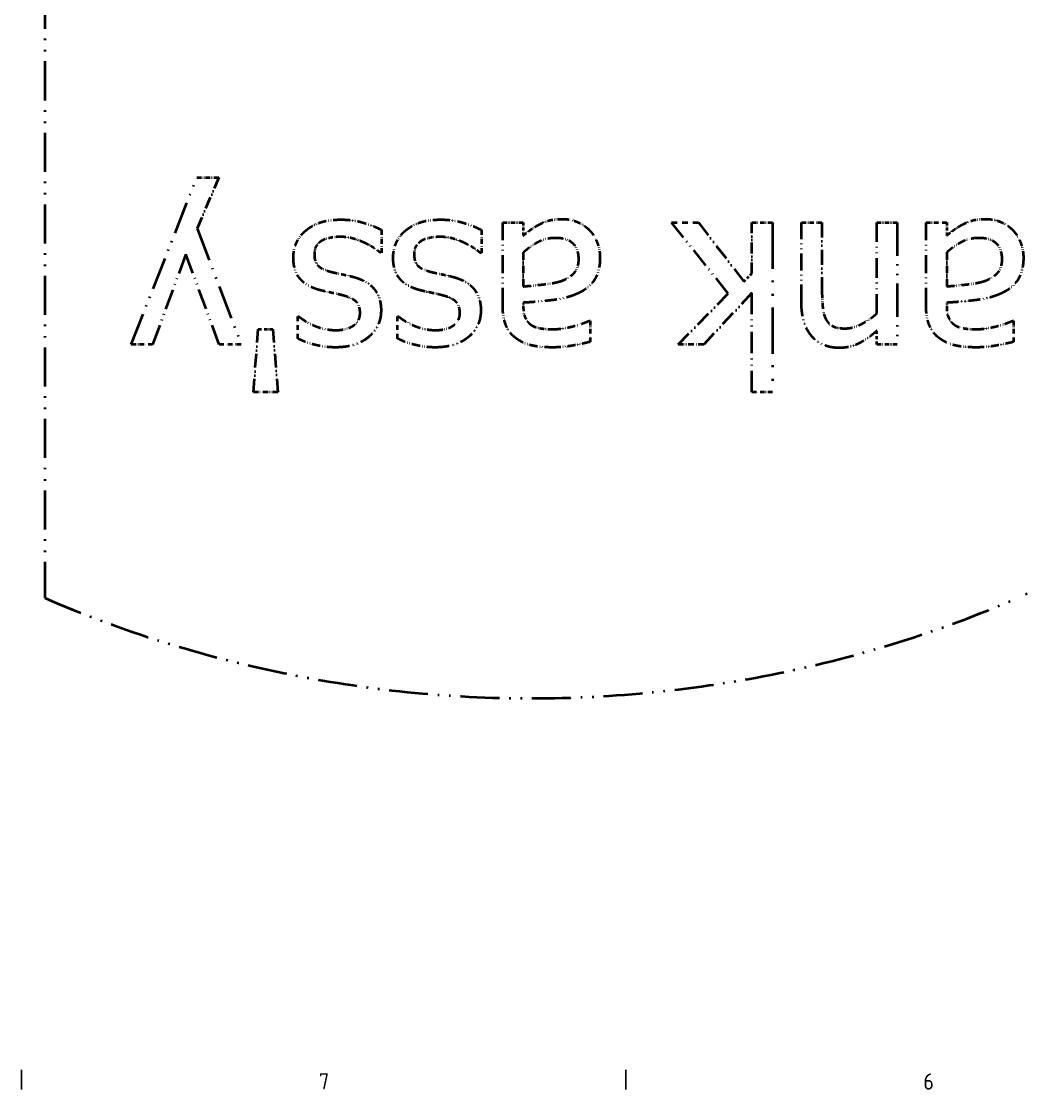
# Model space of a CAD drawing. Header units: millimetres. Extents: x 0 to 11890, y 0 to 8410.
# Drawn here: x 6688 to 7924, y 176 to 1490 of the extents above; entities that cross this region are included whole.
import ezdxf

# ---------------------------------------------------------------- set-up
doc = ezdxf.new("R2010")
doc.units = ezdxf.units.MM
doc.header["$LTSCALE"] = 10
doc.linetypes.add('DASH_DOUBLE_DOT', pattern=[0.4398, 0.24, -0.06, 0.0098, -0.06, 0.01, -0.06])
doc.layers.get('0').update_dxf_attribs({"color": 3, "lineweight": 25})
doc.layers.add('가시적인 것(ISO)', color=3, linetype='Continuous', lineweight=40)
doc.layers.add('경계(ISO)', color=7, linetype='Continuous', lineweight=25)
doc.styles.add('문자 텍스트_PSTEK_POSCO', font='isocp.shx')

# ---------------------------------------------------------------- blocks, each defined once
blk = doc.blocks.new('경계 Default Border')
at = {"layer": '경계(ISO)'}
for p, q in [((668.81, 20), (668.81, 17.6)), ((743.12, 20), (743.12, 17.6))]:
    blk.add_line(p, q, dxfattribs=at)
at = {"layer": '경계(ISO)', "color": 2, "char_height": 2, "attachment_point": 7, "style": '문자 텍스트_PSTEK_POSCO'}
for s, insert in [('7', (705.4, 17.6)), ('6', (779.71, 17.58))]:
    blk.add_mtext(s, dxfattribs=dict(at, insert=insert))

msp = doc.modelspace()

# ---------------------------------------------------------------- linework, layer by layer
at = {"layer": '가시적인 것(ISO)', "color": 6, "linetype": 'DASH_DOUBLE_DOT', "ltscale": 20.004547}
msp.add_line((6716.826, 2144.597), (6716.826, 780.67), dxfattribs=at)
at = {"layer": '가시적인 것(ISO)', "color": 6, "linetype": 'DASH_DOUBLE_DOT', "ltscale": 16.722855}
msp.add_line((6823.222, 1092.411), (6903.936, 1297.76), dxfattribs=at)
at = {"layer": '가시적인 것(ISO)', "color": 6, "linetype": 'DASH_DOUBLE_DOT', "ltscale": 2.422838}
for p, q in [((6903.936, 1297.76), (6931.002, 1297.76)), ((7028.085, 1099.704), (7028.085, 1126.771)), ((7150.775, 1099.704), (7150.775, 1126.771))]:
    msp.add_line(p, q, dxfattribs=at)
at = {"layer": '가시적인 것(ISO)', "color": 6, "linetype": 'DASH_DOUBLE_DOT', "ltscale": 6.096142}
msp.add_line((6931.002, 1297.76), (6904.098, 1235.199), dxfattribs=at)
at = {"layer": '가시적인 것(ISO)', "color": 6, "linetype": 'DASH_DOUBLE_DOT', "ltscale": 2.263244}
for p, q in [((7279.949, 1242.492), (7305.232, 1242.492)), ((7586.432, 1242.492), (7611.715, 1242.492)), ((7647.209, 1242.492), (7672.493, 1242.492)), ((7739.754, 1242.492), (7765.038, 1242.492)), ((7800.532, 1242.492), (7825.816, 1242.492)), ((7765.038, 1092.411), (7739.754, 1092.411)), ((7611.715, 1033.578), (7586.432, 1033.578))]:
    msp.add_line(p, q, dxfattribs=at)
at = {"layer": '가시적인 것(ISO)', "color": 6, "linetype": 'DASH_DOUBLE_DOT', "ltscale": 9.183852}
for p, q in [((7279.949, 1139.899), (7279.949, 1242.492)), ((7800.532, 1139.899), (7800.532, 1242.492))]:
    msp.add_line(p, q, dxfattribs=at)
at = {"layer": '가시적인 것(ISO)', "color": 6, "linetype": 'DASH_DOUBLE_DOT', "ltscale": 1.421744}
for p, q in [((7305.232, 1242.492), (7305.232, 1226.609)), ((7825.816, 1242.492), (7825.816, 1226.609))]:
    msp.add_line(p, q, dxfattribs=at)
at = {"layer": '가시적인 것(ISO)', "color": 6, "linetype": 'DASH_DOUBLE_DOT', "ltscale": 10.012756}
msp.add_line((7557.258, 1155.134), (7487.404, 1242.492), dxfattribs=at)
at = {"layer": '가시적인 것(ISO)', "color": 6, "linetype": 'DASH_DOUBLE_DOT', "ltscale": 2.974166}
msp.add_line((7487.404, 1242.492), (7520.629, 1242.492), dxfattribs=at)
at = {"layer": '가시적인 것(ISO)', "color": 6, "linetype": 'DASH_DOUBLE_DOT', "ltscale": 8.183388}
msp.add_line((7520.629, 1242.492), (7576.383, 1170.045), dxfattribs=at)
at = {"layer": '가시적인 것(ISO)', "color": 6, "linetype": 'DASH_DOUBLE_DOT', "ltscale": 5.614733}
msp.add_line((7586.432, 1179.769), (7586.432, 1242.492), dxfattribs=at)
at = {"layer": '가시적인 것(ISO)', "color": 6, "linetype": 'DASH_DOUBLE_DOT', "ltscale": 23.751034}
msp.add_line((7611.715, 1242.492), (7611.715, 1033.578), dxfattribs=at)
at = {"layer": '가시적인 것(ISO)', "color": 6, "linetype": 'DASH_DOUBLE_DOT', "ltscale": 8.719577}
msp.add_line((7647.209, 1145.085), (7647.209, 1242.492), dxfattribs=at)
at = {"layer": '가시적인 것(ISO)', "color": 6, "linetype": 'DASH_DOUBLE_DOT', "ltscale": 7.660448}
msp.add_line((7672.493, 1242.492), (7672.493, 1156.917), dxfattribs=at)
at = {"layer": '가시적인 것(ISO)', "color": 6, "linetype": 'DASH_DOUBLE_DOT', "ltscale": 10.03986}
msp.add_line((7739.754, 1130.337), (7739.754, 1242.492), dxfattribs=at)
at = {"layer": '가시적인 것(ISO)', "color": 6, "linetype": 'DASH_DOUBLE_DOT', "ltscale": 17.06242}
msp.add_line((7765.038, 1242.492), (7765.038, 1092.411), dxfattribs=at)
at = {"layer": '가시적인 것(ISO)', "color": 6, "linetype": 'DASH_DOUBLE_DOT', "ltscale": 17.373783}
msp.add_line((6904.098, 1235.199), (6958.555, 1092.411), dxfattribs=at)
at = {"layer": '가시적인 것(ISO)', "color": 6, "linetype": 'DASH_DOUBLE_DOT', "ltscale": 2.538907}
for p, q in [((7131.002, 1233.416), (7131.002, 1205.053)), ((7253.692, 1233.416), (7253.692, 1205.053))]:
    msp.add_line(p, q, dxfattribs=at)
at = {"layer": '가시적인 것(ISO)', "color": 6, "linetype": 'DASH_DOUBLE_DOT', "ltscale": 10.603106}
msp.add_line((6890.321, 1203.594), (6849.479, 1092.411), dxfattribs=at)
at = {"layer": '가시적인 것(ISO)', "color": 6, "linetype": 'DASH_DOUBLE_DOT', "ltscale": 10.608117}
msp.add_line((6931.326, 1092.411), (6890.321, 1203.594), dxfattribs=at)
at = {"layer": '가시적인 것(ISO)', "color": 6, "linetype": 'DASH_DOUBLE_DOT', "ltscale": 0.115969}
for p, q in [((7131.002, 1205.053), (7129.705, 1205.053)), ((7253.692, 1205.053), (7252.396, 1205.053)), ((7028.085, 1126.771), (7029.381, 1126.771)), ((7150.775, 1126.771), (7152.072, 1126.771))]:
    msp.add_line(p, q, dxfattribs=at)
at = {"layer": '가시적인 것(ISO)', "color": 6, "linetype": 'DASH_DOUBLE_DOT', "ltscale": 3.728614}
for p, q in [((7305.232, 1205.539), (7305.232, 1163.886)), ((7825.816, 1205.539), (7825.816, 1163.886))]:
    msp.add_line(p, q, dxfattribs=at)
at = {"layer": '가시적인 것(ISO)', "color": 6, "linetype": 'DASH_DOUBLE_DOT', "ltscale": 1.251683}
msp.add_line((7576.383, 1170.045), (7586.432, 1179.769), dxfattribs=at)
at = {"layer": '가시적인 것(ISO)', "color": 6, "linetype": 'DASH_DOUBLE_DOT', "ltscale": 0.435158}
for p, q in [((7305.232, 1143.789), (7305.232, 1138.926)), ((7825.816, 1143.789), (7825.816, 1138.926))]:
    msp.add_line(p, q, dxfattribs=at)
at = {"layer": '가시적인 것(ISO)', "color": 6, "linetype": 'DASH_DOUBLE_DOT', "ltscale": 7.868987}
msp.add_line((7495.67, 1092.411), (7557.258, 1155.134), dxfattribs=at)
at = {"layer": '가시적인 것(ISO)', "color": 6, "linetype": 'DASH_DOUBLE_DOT', "ltscale": 7.770302}
msp.add_line((7586.432, 1155.782), (7527.112, 1092.411), dxfattribs=at)
at = {"layer": '가시적인 것(ISO)', "color": 6, "linetype": 'DASH_DOUBLE_DOT', "ltscale": 10.939394}
msp.add_line((7586.432, 1033.578), (7586.432, 1155.782), dxfattribs=at)
at = {"layer": '가시적인 것(ISO)', "color": 6, "linetype": 'DASH_DOUBLE_DOT', "ltscale": 0.130478}
for p, q in [((7385.945, 1121.422), (7387.404, 1121.422)), ((7906.529, 1121.422), (7907.987, 1121.422))]:
    msp.add_line(p, q, dxfattribs=at)
at = {"layer": '가시적인 것(ISO)', "color": 6, "linetype": 'DASH_DOUBLE_DOT', "ltscale": 2.306769}
for p, q in [((7387.404, 1121.422), (7387.404, 1095.653)), ((7907.987, 1121.422), (7907.987, 1095.653))]:
    msp.add_line(p, q, dxfattribs=at)
at = {"layer": '가시적인 것(ISO)', "color": 6, "linetype": 'DASH_DOUBLE_DOT', "ltscale": 6.983593}
for p, q in [((6973.466, 1033.578), (6979.3, 1111.374)), ((6997.453, 1111.374), (7003.287, 1033.578))]:
    msp.add_line(p, q, dxfattribs=at)
at = {"layer": '가시적인 것(ISO)', "color": 6, "linetype": 'DASH_DOUBLE_DOT', "ltscale": 1.624865}
msp.add_line((6979.3, 1111.374), (6997.453, 1111.374), dxfattribs=at)
at = {"layer": '가시적인 것(ISO)', "color": 6, "linetype": 'DASH_DOUBLE_DOT', "ltscale": 1.494287}
msp.add_line((7739.754, 1092.411), (7739.754, 1109.105), dxfattribs=at)
at = {"layer": '가시적인 것(ISO)', "color": 6, "linetype": 'DASH_DOUBLE_DOT', "ltscale": 2.350295}
msp.add_line((6849.479, 1092.411), (6823.222, 1092.411), dxfattribs=at)
at = {"layer": '가시적인 것(ISO)', "color": 6, "linetype": 'DASH_DOUBLE_DOT', "ltscale": 2.437347}
msp.add_line((6958.555, 1092.411), (6931.326, 1092.411), dxfattribs=at)
at = {"layer": '가시적인 것(ISO)', "color": 6, "linetype": 'DASH_DOUBLE_DOT', "ltscale": 2.814571}
msp.add_line((7527.112, 1092.411), (7495.67, 1092.411), dxfattribs=at)
at = {"layer": '가시적인 것(ISO)', "color": 6, "linetype": 'DASH_DOUBLE_DOT', "ltscale": 2.669485}
msp.add_line((7003.287, 1033.578), (6973.466, 1033.578), dxfattribs=at)
at = {"layer": '가시적인 것(ISO)', "color": 6, "linetype": 'DASH_DOUBLE_DOT', "ltscale": 20.004547}
for centre, start, end in [((8511.426, -606.867), 66.677979, 113.322021), ((7315.026, 2168.206), 246.677979, 293.322021)]:
    msp.add_arc(centre, 1510.993, start, end, dxfattribs=at)
at = {"layer": '가시적인 것(ISO)', "color": 6, "linetype": 'DASH_DOUBLE_DOT', "ltscale": 4.181434}
for points in [[(7037.647, 1232.443), (7045.589, 1239.089), (7065.848, 1246.058), (7081.245, 1246.058)], [(7160.338, 1232.443), (7168.279, 1239.089), (7188.538, 1246.058), (7203.936, 1246.058)]]:
    msp.add_open_spline(points, degree=2, dxfattribs=at)
at = {"layer": '가시적인 것(ISO)', "color": 6, "linetype": 'DASH_DOUBLE_DOT', "ltscale": 4.639655}
for points in [[(7081.245, 1246.058), (7096.318, 1246.058), (7122.412, 1237.954), (7131.002, 1233.416)], [(7203.936, 1246.058), (7219.009, 1246.058), (7245.103, 1237.954), (7253.692, 1233.416)]]:
    msp.add_open_spline(points, degree=2, dxfattribs=at)
at = {"layer": '가시적인 것(ISO)', "color": 6, "linetype": 'DASH_DOUBLE_DOT', "ltscale": 2.00368}
for points in [[(7305.232, 1226.609), (7308.312, 1228.878), (7318.684, 1236.982), (7323.547, 1239.413)], [(7825.816, 1226.609), (7828.895, 1228.878), (7839.268, 1236.982), (7844.13, 1239.413)]]:
    msp.add_open_spline(points, degree=2, dxfattribs=at)
at = {"layer": '가시적인 것(ISO)', "color": 6, "linetype": 'DASH_DOUBLE_DOT', "ltscale": 2.841731}
for points in [[(7323.547, 1239.413), (7330.192, 1242.978), (7342.671, 1246.706), (7354.017, 1246.706)], [(7844.13, 1239.413), (7850.775, 1242.978), (7863.255, 1246.706), (7874.6, 1246.706)]]:
    msp.add_open_spline(points, degree=2, dxfattribs=at)
at = {"layer": '가시적인 것(ISO)', "color": 6, "linetype": 'DASH_DOUBLE_DOT', "ltscale": 3.204984}
for points in [[(7354.017, 1246.706), (7363.255, 1246.706), (7379.949, 1239.737), (7386.269, 1233.416)], [(7874.6, 1246.706), (7883.838, 1246.706), (7900.532, 1239.737), (7906.853, 1233.416)]]:
    msp.add_open_spline(points, degree=2, dxfattribs=at)
at = {"layer": '가시적인 것(ISO)', "color": 6, "linetype": 'DASH_DOUBLE_DOT', "ltscale": 3.374239}
for points in [[(7022.574, 1199.218), (7022.574, 1208.943), (7030.192, 1226.123), (7037.647, 1232.443)], [(7145.265, 1199.218), (7145.265, 1208.943), (7152.882, 1226.123), (7160.338, 1232.443)]]:
    msp.add_open_spline(points, degree=2, dxfattribs=at)
at = {"layer": '가시적인 것(ISO)', "color": 6, "linetype": 'DASH_DOUBLE_DOT', "ltscale": 2.131783}
for points in [[(7080.273, 1224.826), (7074.276, 1224.826), (7060.5, 1222.071), (7057.258, 1219.802)], [(7202.963, 1224.826), (7196.966, 1224.826), (7183.19, 1222.071), (7179.949, 1219.802)]]:
    msp.add_open_spline(points, degree=2, dxfattribs=at)
at = {"layer": '가시적인 것(ISO)', "color": 6, "linetype": 'DASH_DOUBLE_DOT', "ltscale": 2.807079}
for points in [[(7110.419, 1217.208), (7104.098, 1220.288), (7088.538, 1224.826), (7080.273, 1224.826)], [(7233.109, 1217.208), (7226.788, 1220.288), (7211.229, 1224.826), (7202.963, 1224.826)]]:
    msp.add_open_spline(points, degree=2, dxfattribs=at)
at = {"layer": '가시적인 것(ISO)', "color": 6, "linetype": 'DASH_DOUBLE_DOT', "ltscale": 3.992432}
for points in [[(7344.94, 1223.367), (7333.109, 1223.367), (7313.66, 1213.157), (7305.232, 1205.539)], [(7865.524, 1223.367), (7853.692, 1223.367), (7834.244, 1213.157), (7825.816, 1205.539)]]:
    msp.add_open_spline(points, degree=2, dxfattribs=at)
at = {"layer": '가시적인 것(ISO)', "color": 6, "linetype": 'DASH_DOUBLE_DOT', "ltscale": 3.959266}
for points in [[(7373.466, 1197.273), (7373.466, 1210.239), (7358.879, 1223.367), (7344.94, 1223.367)], [(7894.049, 1197.273), (7894.049, 1210.239), (7879.462, 1223.367), (7865.524, 1223.367)]]:
    msp.add_open_spline(points, degree=2, dxfattribs=at)
at = {"layer": '가시적인 것(ISO)', "color": 6, "linetype": 'DASH_DOUBLE_DOT', "ltscale": 3.378004}
for points in [[(7386.269, 1233.416), (7392.266, 1227.257), (7399.56, 1209.105), (7399.56, 1199.056)], [(7906.853, 1233.416), (7912.85, 1227.257), (7920.143, 1209.105), (7920.143, 1199.056)]]:
    msp.add_open_spline(points, degree=2, dxfattribs=at)
at = {"layer": '가시적인 것(ISO)', "color": 6, "linetype": 'DASH_DOUBLE_DOT', "ltscale": 1.833306}
for points in [[(7057.258, 1219.802), (7052.558, 1216.722), (7048.344, 1209.753), (7048.344, 1202.622)], [(7179.949, 1219.802), (7175.248, 1216.722), (7171.034, 1209.753), (7171.034, 1202.622)]]:
    msp.add_open_spline(points, degree=2, dxfattribs=at)
at = {"layer": '가시적인 것(ISO)', "color": 6, "linetype": 'DASH_DOUBLE_DOT', "ltscale": 2.046715}
for points in [[(7129.705, 1205.053), (7126.464, 1207.646), (7117.712, 1213.805), (7110.419, 1217.208)], [(7252.396, 1205.053), (7249.154, 1207.646), (7240.402, 1213.805), (7233.109, 1217.208)]]:
    msp.add_open_spline(points, degree=2, dxfattribs=at)
at = {"layer": '가시적인 것(ISO)', "color": 6, "linetype": 'DASH_DOUBLE_DOT', "ltscale": 5.12577}
for points in [[(7055.962, 1159.024), (7039.43, 1163.238), (7022.574, 1182.525), (7022.574, 1199.218)], [(7178.652, 1159.024), (7162.12, 1163.238), (7145.265, 1182.525), (7145.265, 1199.218)]]:
    msp.add_open_spline(points, degree=2, dxfattribs=at)
at = {"layer": '가시적인 것(ISO)', "color": 6, "linetype": 'DASH_DOUBLE_DOT', "ltscale": 3.039883}
for points in [[(7048.344, 1202.622), (7048.344, 1193.708), (7058.068, 1184.469), (7070.548, 1181.39)], [(7171.034, 1202.622), (7171.034, 1193.708), (7180.759, 1184.469), (7193.239, 1181.39)]]:
    msp.add_open_spline(points, degree=2, dxfattribs=at)
at = {"layer": '가시적인 것(ISO)', "color": 6, "linetype": 'DASH_DOUBLE_DOT', "ltscale": 3.470639}
for points in [[(7350.289, 1170.045), (7360.338, 1173.124), (7373.466, 1185.928), (7373.466, 1197.273)], [(7870.872, 1170.045), (7880.921, 1173.124), (7894.049, 1185.928), (7894.049, 1197.273)]]:
    msp.add_open_spline(points, degree=2, dxfattribs=at)
at = {"layer": '가시적인 것(ISO)', "color": 6, "linetype": 'DASH_DOUBLE_DOT', "ltscale": 4.946884}
for points in [[(7399.56, 1199.056), (7399.56, 1183.497), (7386.432, 1161.455), (7372.169, 1155.134)], [(7920.143, 1199.056), (7920.143, 1183.497), (7907.015, 1161.455), (7892.752, 1155.134)]]:
    msp.add_open_spline(points, degree=2, dxfattribs=at)
at = {"layer": '가시적인 것(ISO)', "color": 6, "linetype": 'DASH_DOUBLE_DOT', "ltscale": 2.485066}
for points in [[(7070.548, 1181.39), (7075.41, 1180.255), (7090.97, 1177.014), (7097.615, 1175.231)], [(7193.239, 1181.39), (7198.101, 1180.255), (7213.66, 1177.014), (7220.305, 1175.231)]]:
    msp.add_open_spline(points, degree=2, dxfattribs=at)
at = {"layer": '가시적인 것(ISO)', "color": 6, "linetype": 'DASH_DOUBLE_DOT', "ltscale": 5.067904}
for points in [[(7097.615, 1175.231), (7114.795, 1170.207), (7130.354, 1149.461), (7130.354, 1134.713)], [(7220.305, 1175.231), (7237.485, 1170.207), (7253.044, 1149.461), (7253.044, 1134.713)]]:
    msp.add_open_spline(points, degree=2, dxfattribs=at)
at = {"layer": '가시적인 것(ISO)', "color": 6, "linetype": 'DASH_DOUBLE_DOT', "ltscale": 4.077076}
for points in [[(7305.232, 1163.886), (7314.308, 1164.696), (7341.699, 1167.452), (7350.289, 1170.045)], [(7825.816, 1163.886), (7834.892, 1164.696), (7862.282, 1167.452), (7870.872, 1170.045)]]:
    msp.add_open_spline(points, degree=2, dxfattribs=at)
at = {"layer": '가시적인 것(ISO)', "color": 6, "linetype": 'DASH_DOUBLE_DOT', "ltscale": 2.48497}
for points in [[(7083.028, 1152.865), (7077.517, 1154.324), (7063.579, 1157.241), (7055.962, 1159.024)], [(7205.718, 1152.865), (7200.208, 1154.324), (7186.269, 1157.241), (7178.652, 1159.024)]]:
    msp.add_open_spline(points, degree=2, dxfattribs=at)
at = {"layer": '가시적인 것(ISO)', "color": 6, "linetype": 'DASH_DOUBLE_DOT', "ltscale": 3.060995}
msp.add_open_spline([(7672.493, 1156.917), (7672.493, 1146.544), (7674.438, 1128.716), (7677.355, 1123.367)], degree=2, dxfattribs=at)
at = {"layer": '가시적인 것(ISO)', "color": 6, "linetype": 'DASH_DOUBLE_DOT', "ltscale": 3.024943}
for points in [[(7104.584, 1131.147), (7104.584, 1140.709), (7094.373, 1149.948), (7083.028, 1152.865)], [(7227.274, 1131.147), (7227.274, 1140.709), (7217.064, 1149.948), (7205.718, 1152.865)]]:
    msp.add_open_spline(points, degree=2, dxfattribs=at)
at = {"layer": '가시적인 것(ISO)', "color": 6, "linetype": 'DASH_DOUBLE_DOT', "ltscale": 6.111552}
for points in [[(7372.169, 1155.134), (7359.527, 1149.299), (7325.167, 1144.923), (7305.232, 1143.789)], [(7892.752, 1155.134), (7880.111, 1149.299), (7845.751, 1144.923), (7825.816, 1143.789)]]:
    msp.add_open_spline(points, degree=2, dxfattribs=at)
at = {"layer": '가시적인 것(ISO)', "color": 6, "linetype": 'DASH_DOUBLE_DOT', "ltscale": 7.50073}
msp.add_open_spline([(7694.211, 1088.197), (7672.169, 1088.197), (7647.209, 1117.371), (7647.209, 1145.085)], degree=2, dxfattribs=at)
at = {"layer": '가시적인 것(ISO)', "color": 6, "linetype": 'DASH_DOUBLE_DOT', "ltscale": 7.27291}
for points in [[(7130.354, 1134.713), (7130.354, 1114.291), (7099.722, 1088.845), (7074.438, 1088.845)], [(7253.044, 1134.713), (7253.044, 1114.291), (7222.412, 1088.845), (7197.128, 1088.845)]]:
    msp.add_open_spline(points, degree=2, dxfattribs=at)
at = {"layer": '가시적인 것(ISO)', "color": 6, "linetype": 'DASH_DOUBLE_DOT', "ltscale": 3.659725}
for points in [[(7074.924, 1110.077), (7087.404, 1110.077), (7104.584, 1120.612), (7104.584, 1131.147)], [(7197.615, 1110.077), (7210.094, 1110.077), (7227.274, 1120.612), (7227.274, 1131.147)]]:
    msp.add_open_spline(points, degree=2, dxfattribs=at)
at = {"layer": '가시적인 것(ISO)', "color": 6, "linetype": 'DASH_DOUBLE_DOT', "ltscale": 4.01191}
for points in [[(7296.318, 1100.029), (7288.052, 1106.187), (7279.949, 1125.798), (7279.949, 1139.899)], [(7816.902, 1100.029), (7808.636, 1106.187), (7800.532, 1125.798), (7800.532, 1139.899)]]:
    msp.add_open_spline(points, degree=2, dxfattribs=at)
at = {"layer": '가시적인 것(ISO)', "color": 6, "linetype": 'DASH_DOUBLE_DOT', "ltscale": 2.333593}
for points in [[(7305.232, 1138.926), (7305.232, 1130.174), (7310.581, 1119.315), (7315.443, 1116.236)], [(7825.816, 1138.926), (7825.816, 1130.174), (7831.164, 1119.315), (7836.026, 1116.236)]]:
    msp.add_open_spline(points, degree=2, dxfattribs=at)
at = {"layer": '가시적인 것(ISO)', "color": 6, "linetype": 'DASH_DOUBLE_DOT', "ltscale": 3.919102}
msp.add_open_spline([(7700.856, 1112.184), (7710.256, 1112.184), (7730.192, 1122.233), (7739.754, 1130.337)], degree=2, dxfattribs=at)
at = {"layer": '가시적인 것(ISO)', "color": 6, "linetype": 'DASH_DOUBLE_DOT', "ltscale": 4.424083}
for points in [[(7029.381, 1126.771), (7039.106, 1118.991), (7062.769, 1110.077), (7074.924, 1110.077)], [(7152.072, 1126.771), (7161.796, 1118.991), (7185.459, 1110.077), (7197.615, 1110.077)]]:
    msp.add_open_spline(points, degree=2, dxfattribs=at)
at = {"layer": '가시적인 것(ISO)', "color": 6, "linetype": 'DASH_DOUBLE_DOT', "ltscale": 4.089077}
for points in [[(7341.699, 1111.212), (7350.451, 1111.212), (7374.114, 1116.398), (7385.945, 1121.422)], [(7862.282, 1111.212), (7871.034, 1111.212), (7894.697, 1116.398), (7906.529, 1121.422)]]:
    msp.add_open_spline(points, degree=2, dxfattribs=at)
at = {"layer": '가시적인 것(ISO)', "color": 6, "linetype": 'DASH_DOUBLE_DOT', "ltscale": 2.463793}
msp.add_open_spline([(7677.355, 1123.367), (7680.435, 1117.695), (7691.456, 1112.184), (7700.856, 1112.184)], degree=2, dxfattribs=at)
at = {"layer": '가시적인 것(ISO)', "color": 6, "linetype": 'DASH_DOUBLE_DOT', "ltscale": 2.423194}
for points in [[(7315.443, 1116.236), (7320.305, 1113.157), (7334.244, 1111.212), (7341.699, 1111.212)], [(7836.026, 1116.236), (7840.889, 1113.157), (7854.827, 1111.212), (7862.282, 1111.212)]]:
    msp.add_open_spline(points, degree=2, dxfattribs=at)
at = {"layer": '가시적인 것(ISO)', "color": 6, "linetype": 'DASH_DOUBLE_DOT', "ltscale": 4.595973}
msp.add_open_spline([(7739.754, 1109.105), (7728.409, 1098.894), (7706.529, 1088.197), (7694.211, 1088.197)], degree=2, dxfattribs=at)
at = {"layer": '가시적인 것(ISO)', "color": 6, "linetype": 'DASH_DOUBLE_DOT', "ltscale": 4.300861}
for points in [[(7074.438, 1088.845), (7061.958, 1088.845), (7036.675, 1095.004), (7028.085, 1099.704)], [(7197.128, 1088.845), (7184.649, 1088.845), (7159.365, 1095.004), (7150.775, 1099.704)]]:
    msp.add_open_spline(points, degree=2, dxfattribs=at)
at = {"layer": '가시적인 것(ISO)', "color": 6, "linetype": 'DASH_DOUBLE_DOT', "ltscale": 4.248084}
for points in [[(7341.537, 1088.845), (7325.978, 1088.845), (7304.746, 1093.708), (7296.318, 1100.029)], [(7862.12, 1088.845), (7846.561, 1088.845), (7825.329, 1093.708), (7816.902, 1100.029)]]:
    msp.add_open_spline(points, degree=2, dxfattribs=at)
at = {"layer": '가시적인 것(ISO)', "color": 6, "linetype": 'DASH_DOUBLE_DOT', "ltscale": 4.162192}
for points in [[(7387.404, 1095.653), (7380.435, 1093.708), (7354.341, 1088.845), (7341.537, 1088.845)], [(7907.987, 1095.653), (7901.018, 1093.708), (7874.924, 1088.845), (7862.12, 1088.845)]]:
    msp.add_open_spline(points, degree=2, dxfattribs=at)

# ---------------------------------------------------------------- block references
at = {"xscale": 10, "yscale": 10, "zscale": 10}
msp.add_blockref('경계 Default Border', (0, 0), dxfattribs=at)

doc.saveas('drawing.dxf')
